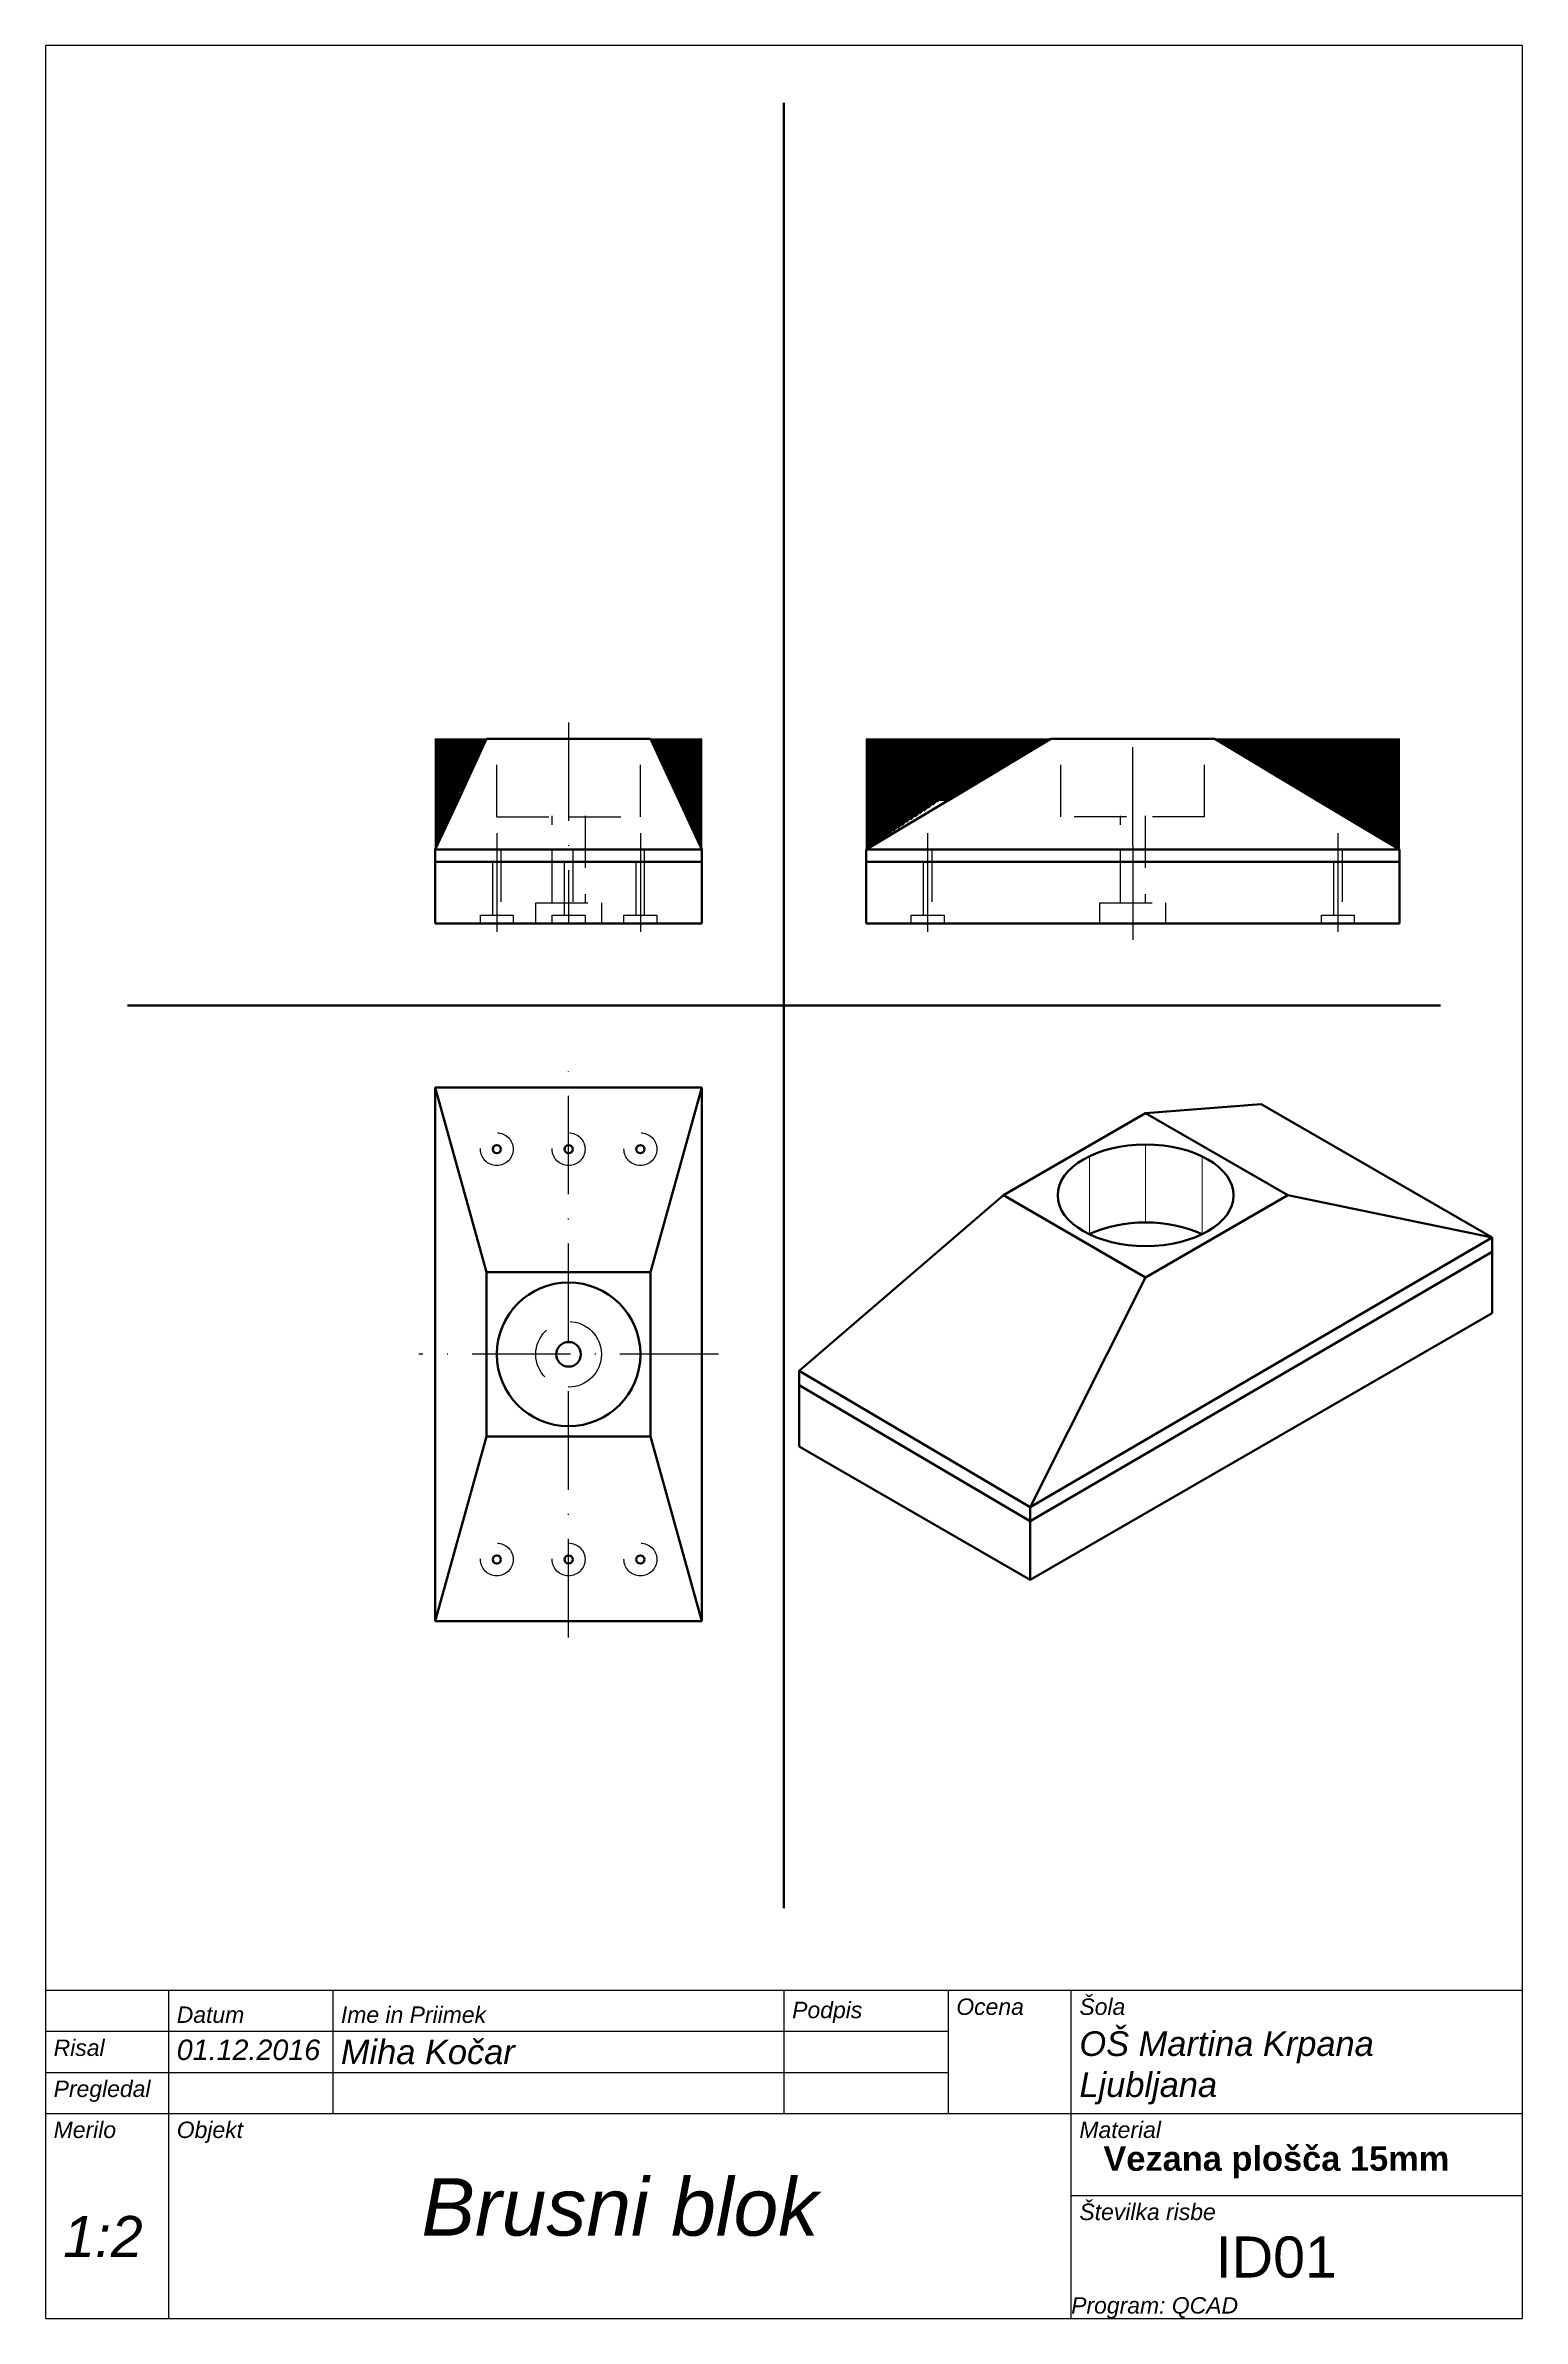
# Model space of a CAD drawing. Header units: millimetres. Extents: x 20 to 200, y 10 to 287.
import ezdxf

# ---------------------------------------------------------------- set-up
doc = ezdxf.new("R2010")
doc.units = ezdxf.units.MM
doc.linetypes.add('ACAD_ISO10W100', pattern=[18, 12, -2.95, 0.1, -2.95])
doc.linetypes.add('DASHED2', pattern=[9.525, 6.35, -3.175])
doc.layers.get('0').update_dxf_attribs({"lineweight": 25, "true_color": 0xffffff})
for name, color, linetype, lineweight, true_color in [('0. Besedilo_noge', 174, 'Continuous', 25, 0x000080), ('A. Vidni_robovi', 7, 'Continuous', 50, 0x000000), ('Nevidni', 5, 'DASHED2', 25, 0x0000ff), ('Obroba_risbe', 252, 'Continuous', 30, 0xa0a0a4), ('Odpad', 9, 'Continuous', 15, 0xc0c0c0), ('Opis_noge', 252, 'Continuous', 25, 0xa0a0a4), ('Srednjice', 30, 'ACAD_ISO10W100', 25, 0xff7f00)]:
    doc.layers.add(name, color=color, linetype=linetype, lineweight=lineweight, true_color=true_color)
doc.styles.add('textstyle0', font='')
doc.styles.add('textstyle1', font='')
doc.styles.add('textstyle10', font='')
doc.styles.add('textstyle11', font='')
doc.styles.add('textstyle12', font='')
doc.styles.add('textstyle13', font='')
doc.styles.add('textstyle14', font='')
doc.styles.add('textstyle15', font='')
doc.styles.add('textstyle16', font='')
doc.styles.add('textstyle17', font='')
doc.styles.add('textstyle18', font='')
doc.styles.add('textstyle2', font='')
doc.styles.add('textstyle3', font='')
doc.styles.add('textstyle4', font='')
doc.styles.add('textstyle5', font='')
doc.styles.add('textstyle6', font='')
doc.styles.add('textstyle7', font='')
doc.styles.add('textstyle8', font='')
doc.styles.add('textstyle9', font='')
doc.styles.get('textstyle0').set_extended_font_data('Arial', italic=True)
doc.styles.get('textstyle1').set_extended_font_data('Arial', italic=True)
doc.styles.get('textstyle10').set_extended_font_data('Arial', italic=True)
doc.styles.get('textstyle11').set_extended_font_data('Arial', italic=True)
doc.styles.get('textstyle12').set_extended_font_data('Arial', italic=True)
doc.styles.get('textstyle13').set_extended_font_data('Arial', italic=True)
doc.styles.get('textstyle14').set_extended_font_data('Arial', italic=True)
doc.styles.get('textstyle15').set_extended_font_data('Arial', italic=True)
doc.styles.get('textstyle16').set_extended_font_data('Arial', italic=True)
doc.styles.get('textstyle17').set_extended_font_data('Arial', italic=True)
doc.styles.get('textstyle18').set_extended_font_data('Arial', italic=True)
doc.styles.get('textstyle2').set_extended_font_data('Arial', italic=True)
doc.styles.get('textstyle3').set_extended_font_data('Arial', italic=True)
doc.styles.get('textstyle4').set_extended_font_data('Arial', italic=True)
doc.styles.get('textstyle5').set_extended_font_data('Arial', italic=True)
doc.styles.get('textstyle6').set_extended_font_data('Arial', italic=True)
doc.styles.get('textstyle7').set_extended_font_data('Arial', italic=True)
doc.styles.get('textstyle8').set_extended_font_data('Arial', italic=True)
doc.styles.get('textstyle9').set_extended_font_data('Arial', italic=True)
pattern_1 = [(45, (0, 0), (-0.08838835, 0.08838835), [])]

# ---------------------------------------------------------------- blocks, each defined once
blk = doc.blocks.new('pravokotna_A4P')
at = {"layer": 'A. Vidni_robovi'}
for p, q in [((110, 60), (110, 280)), ((30, 170), (190, 170))]:
    blk.add_line(p, q, dxfattribs=at)
at = {"layer": 'Obroba_risbe'}
for p, q in [((20, 287), (20, 10)), ((200, 287), (20, 287)), ((200, 10), (200, 287)), ((20, 50), (200, 50)), ((35, 50), (35, 10)), ((55, 50), (55, 35)), ((110, 50), (110, 35)), ((130, 50), (130, 35)), ((145, 10), (145, 50)), ((20, 45), (130, 45)), ((20, 40), (130, 40)), ((20, 35), (200, 35)), ((145, 25), (200, 25)), ((20, 10), (200, 10))]:
    blk.add_line(p, q, dxfattribs=at)
at = {"layer": '0. Besedilo_noge', "char_height": 1}
for s, insert, attachment_point, style in [('\\H3;OŠ Martina Krpana\\PLjubljana', (146, 45), 1, 'textstyle13'), ('\\H2.5;01.12.2016', (36, 44), 1, 'textstyle12'), ('\\H3;Miha Kočar', (56, 44), 1, 'textstyle11'), ('\\fArial|b1|i0|c0|p0;\\H3;Vezana plošča 15mm', (170, 31), 2, 'textstyle14'), ('\\H7;Brusni blok', (90, 20), 8, 'textstyle17'), ('\\H5;1:2', (27, 20), 5, 'textstyle16'), ('\\fArial|b0|i0|c0|p0;\\H5;ID01', (170, 20), 2, 'textstyle15'), ('\\H2;Program: QCAD', (145, 10), 7, 'textstyle18')]:
    blk.add_mtext(s, dxfattribs=dict(at, insert=insert, attachment_point=attachment_point, style=style))
at = {"layer": 'Opis_noge', "char_height": 1}
for s, insert, attachment_point, style in [('\\H2;Datum', (36, 46), 7, 'textstyle7'), ('\\H2;Ime in Priimek', (56, 46), 7, 'textstyle8'), ('\\H2;Podpis', (111, 46), 7, 'textstyle9'), ('\\H2;Ocena', (131, 49), 1, 'textstyle10'), ('\\H2;Šola', (146, 49), 1, 'textstyle4'), ('\\H2;Risal', (21, 44), 1, 'textstyle1'), ('\\H2;Pregledal', (21, 39), 1, 'textstyle0'), ('\\H2;Merilo', (21, 34), 1, 'textstyle2'), ('\\H2;Objekt', (36, 34), 1, 'textstyle3'), ('\\H2;Material', (146, 34), 1, 'textstyle5'), ('\\H2;Številka risbe', (146, 24), 1, 'textstyle6')]:
    blk.add_mtext(s, dxfattribs=dict(at, insert=insert, attachment_point=attachment_point, style=style))

msp = doc.modelspace()

# ---------------------------------------------------------------- hatches: boundary and pattern name
at = {"layer": 'Odpad'}
h = msp.add_hatch(dxfattribs=at)
h.set_pattern_fill('DOTS', color=256, style=0)
h.set_pattern_definition(pattern_1)
h.paths.add_polyline_path([(67.5, 202.5), (73.75, 202.5), (70.28, 195), (67.5, 195)])
h = msp.add_hatch(dxfattribs=at)
h.set_pattern_fill('DOTS', color=256, style=0)
h.set_pattern_definition(pattern_1)
h.paths.add_polyline_path([(93.75, 202.5), (97.22, 195), (100, 195), (100, 202.5)])
h = msp.add_hatch(dxfattribs=at)
h.set_pattern_fill('DOTS', color=256, style=0)
h.set_pattern_definition(pattern_1)
h.paths.add_polyline_path([(120, 202.5), (120, 195), (130, 195), (142.5, 202.5)])
h = msp.add_hatch(dxfattribs=at)
h.set_pattern_fill('DOTS', color=256, style=0)
h.set_pattern_definition(pattern_1)
h.paths.add_polyline_path([(185, 195), (185, 202.5), (162.5, 202.5), (175, 195)])
h = msp.add_hatch(dxfattribs=at)
h.set_pattern_fill('DOTS', color=256, style=0)
h.set_pattern_definition(pattern_1)
h.paths.add_polyline_path([(70.28, 195), (67.5, 189), (67.5, 195)])
h = msp.add_hatch(dxfattribs=at)
h.set_pattern_fill('DOTS', color=256, style=0)
h.set_pattern_definition(pattern_1)
h.paths.add_polyline_path([(97.22, 195), (100, 189), (100, 195)])
h = msp.add_hatch(dxfattribs=at)
h.set_pattern_fill('DOTS', color=256, style=0)
h.set_pattern_definition(pattern_1)
h.paths.add_polyline_path([(120, 196.5), (120, 189), (131.25, 196.5)])
h = msp.add_hatch(dxfattribs=at)
h.set_pattern_fill('DOTS', color=256, style=0)
h.set_pattern_definition(pattern_1)
h.paths.add_polyline_path([(185, 189), (185, 195), (175, 195)])

# ---------------------------------------------------------------- linework, layer by layer
at = {"layer": 'A. Vidni_robovi'}
for p, q in [((73.75, 202.5), (70.28, 195)), ((73.75, 202.5), (83.75, 202.5)), ((83.75, 202.5), (93.75, 202.5)), ((93.75, 202.5), (97.22, 195)), ((120, 189), (142.5, 202.5)), ((130, 195), (142.5, 202.5)), ((142.5, 202.5), (162.5, 202.5)), ((162.5, 202.5), (175, 195)), ((70.28, 195), (67.5, 189)), ((97.22, 195), (100, 189)), ((175, 195), (185, 189)), ((67.5, 189), (67.5, 187.5)), ((67.5, 189), (100, 189)), ((100, 189), (100, 187.5)), ((120, 189), (120, 187.5)), ((120, 189), (185, 189)), ((185, 189), (185, 187.5)), ((100, 187.5), (67.5, 187.5)), ((67.5, 187.5), (67.5, 180)), ((100, 180), (100, 187.5)), ((185, 187.5), (120, 187.5)), ((120, 187.5), (120, 180)), ((185, 180), (185, 187.5)), ((67.5, 180), (100, 180)), ((120, 180), (185, 180)), ((100, 160), (67.5, 160)), ((67.5, 160), (67.5, 95)), ((67.5, 160), (73.75, 137.5)), ((100, 160), (93.75, 137.5)), ((100, 95), (100, 160)), ((168.15, 157.99), (154.07, 156.88)), ((196.29, 141.74), (168.15, 157.99)), ((154.07, 156.88), (136.75, 146.88)), ((171.39, 146.88), (154.07, 156.88)), ((136.75, 146.88), (111.85, 125.49)), ((154.07, 136.88), (136.75, 146.88)), ((171.39, 146.88), (154.07, 136.88)), ((196.29, 141.74), (171.39, 146.88)), ((140, 108.89), (196.29, 141.74)), ((196.29, 132.5), (196.29, 141.74)), ((140, 107.15), (196.29, 140)), ((73.75, 137.5), (73.75, 117.5)), ((93.75, 137.5), (73.75, 137.5)), ((93.75, 137.5), (93.75, 117.5)), ((154.07, 136.88), (140, 108.89)), ((140, 100), (196.29, 132.5)), ((111.85, 116.25), (111.85, 125.49)), ((111.85, 125.49), (140, 108.89)), ((111.85, 123.75), (140, 107.15)), ((73.75, 117.5), (67.5, 95)), ((93.75, 117.5), (73.75, 117.5)), ((93.75, 117.5), (100, 95)), ((111.85, 116.25), (140, 100)), ((140, 100), (140, 108.89)), ((67.5, 95), (100, 95))]:
    msp.add_line(p, q, dxfattribs=at)
for centre, radius in [((75, 152.5), 0.5), ((83.75, 152.5), 0.5), ((92.5, 152.5), 0.5), ((83.75, 127.5), 8.75), ((83.75, 127.5), 1.5), ((75, 102.5), 0.5), ((83.75, 102.5), 0.5), ((92.5, 102.5), 0.5)]:
    msp.add_circle(centre, radius, dxfattribs=at)
msp.add_ellipse((154.07, 146.88), major_axis=(-10.72, 0), ratio=0.57735, dxfattribs=at)
msp.add_ellipse((154.07, 137.38), major_axis=(-10.72, 0), ratio=0.57735, start_param=4.016828, end_param=5.40795, dxfattribs=at)
at = {"layer": 'Nevidni'}
for p, q in [((75, 193), (75, 202.5)), ((92.5, 193), (92.5, 202.5)), ((143.75, 193), (143.75, 202.5)), ((161.25, 193), (161.25, 202.5)), ((75, 193), (83.75, 193)), ((81.75, 182.5), (81.75, 193.12)), ((83.75, 193), (92.5, 193)), ((85.75, 193.12), (85.75, 182.5)), ((161.25, 193), (143.75, 193)), ((151, 182.5), (151, 193.12)), ((154, 193.12), (154, 182.5)), ((74.5, 181), (74.5, 189)), ((74.5, 189), (75.5, 189)), ((75.5, 189), (75.5, 181)), ((83.25, 181), (83.25, 189)), ((83.25, 189), (84.25, 189)), ((84.25, 189), (84.25, 181)), ((92, 181), (92, 189)), ((92, 189), (93, 189)), ((127, 181), (127, 189)), ((127, 189), (128, 189)), ((128, 189), (128, 181)), ((177, 181), (177, 189)), ((177, 189), (178, 189)), ((178, 189), (178, 181)), ((73, 180), (73, 181)), ((73, 181), (77, 181)), ((77, 181), (77, 180)), ((79.75, 180), (79.75, 182.5)), ((79.75, 182.5), (87.75, 182.5)), ((81.75, 180), (81.75, 181)), ((81.75, 181), (85.75, 181)), ((85.75, 181), (85.75, 180)), ((87.75, 182.5), (87.75, 180)), ((90.5, 180), (90.5, 181)), ((90.5, 181), (94.5, 181)), ((94.5, 181), (94.5, 180)), ((125.5, 180), (125.5, 181)), ((125.5, 181), (129.5, 181)), ((129.5, 181), (129.5, 180)), ((148.5, 180), (148.5, 182.5)), ((148.5, 182.5), (156.5, 182.5)), ((156.5, 182.5), (156.5, 180)), ((175.5, 180), (175.5, 181)), ((175.5, 181), (179.5, 181)), ((179.5, 181), (179.5, 180))]:
    msp.add_line(p, q, dxfattribs=at)
at = {"layer": 'Nevidni', "ltscale": 2}
msp.add_line((93, 181), (93, 189), dxfattribs=at)
at = {"layer": 'Nevidni'}
for centre, radius in [((75, 152.5), 2), ((83.75, 152.5), 2), ((92.5, 152.5), 2), ((83.75, 127.5), 4), ((75, 102.5), 2), ((83.75, 102.5), 2), ((92.5, 102.5), 2)]:
    msp.add_circle(centre, radius, dxfattribs=at)
at = {"layer": 'Odpad'}
for p, q in [((67.5, 195), (67.5, 202.5)), ((67.5, 202.5), (73.75, 202.5)), ((70.28, 195), (70.28, 202.5)), ((93.75, 202.5), (100, 202.5)), ((97.22, 195), (97.22, 202.5)), ((100, 195), (100, 202.5)), ((120, 202.5), (120, 195)), ((120, 202.5), (142.5, 202.5)), ((130, 195), (130, 202.5)), ((185, 202.5), (162.5, 202.5)), ((175, 195), (175, 202.5)), ((185, 195), (185, 202.5)), ((67.5, 189), (67.5, 195)), ((67.5, 195), (70.28, 195)), ((100, 195), (97.22, 195)), ((100, 189), (100, 195)), ((120, 195), (120, 189)), ((120, 195), (130, 195)), ((175, 195), (185, 195)), ((185, 189), (185, 195)), ((154.07, 153.06), (154.07, 143.56)), ((147.21, 142.13), (147.21, 151.63)), ((160.94, 142.13), (160.94, 151.63))]:
    msp.add_line(p, q, dxfattribs=at)
at = {"layer": 'Srednjice'}
for p, q in [((83.75, 204.5), (83.75, 180)), ((152.5, 189.5), (152.5, 202.5)), ((75, 191), (75, 178)), ((92.5, 191), (92.5, 178)), ((127.5, 191), (127.5, 178)), ((152.5, 189.5), (152.5, 178)), ((177.5, 191), (177.5, 178)), ((83.75, 93), (83.75, 162)), ((102, 127.5), (65.5, 127.5))]:
    msp.add_line(p, q, dxfattribs=at)

# ---------------------------------------------------------------- block references
msp.add_blockref('pravokotna_A4P', (0, 0))

doc.saveas('drawing.dxf')
